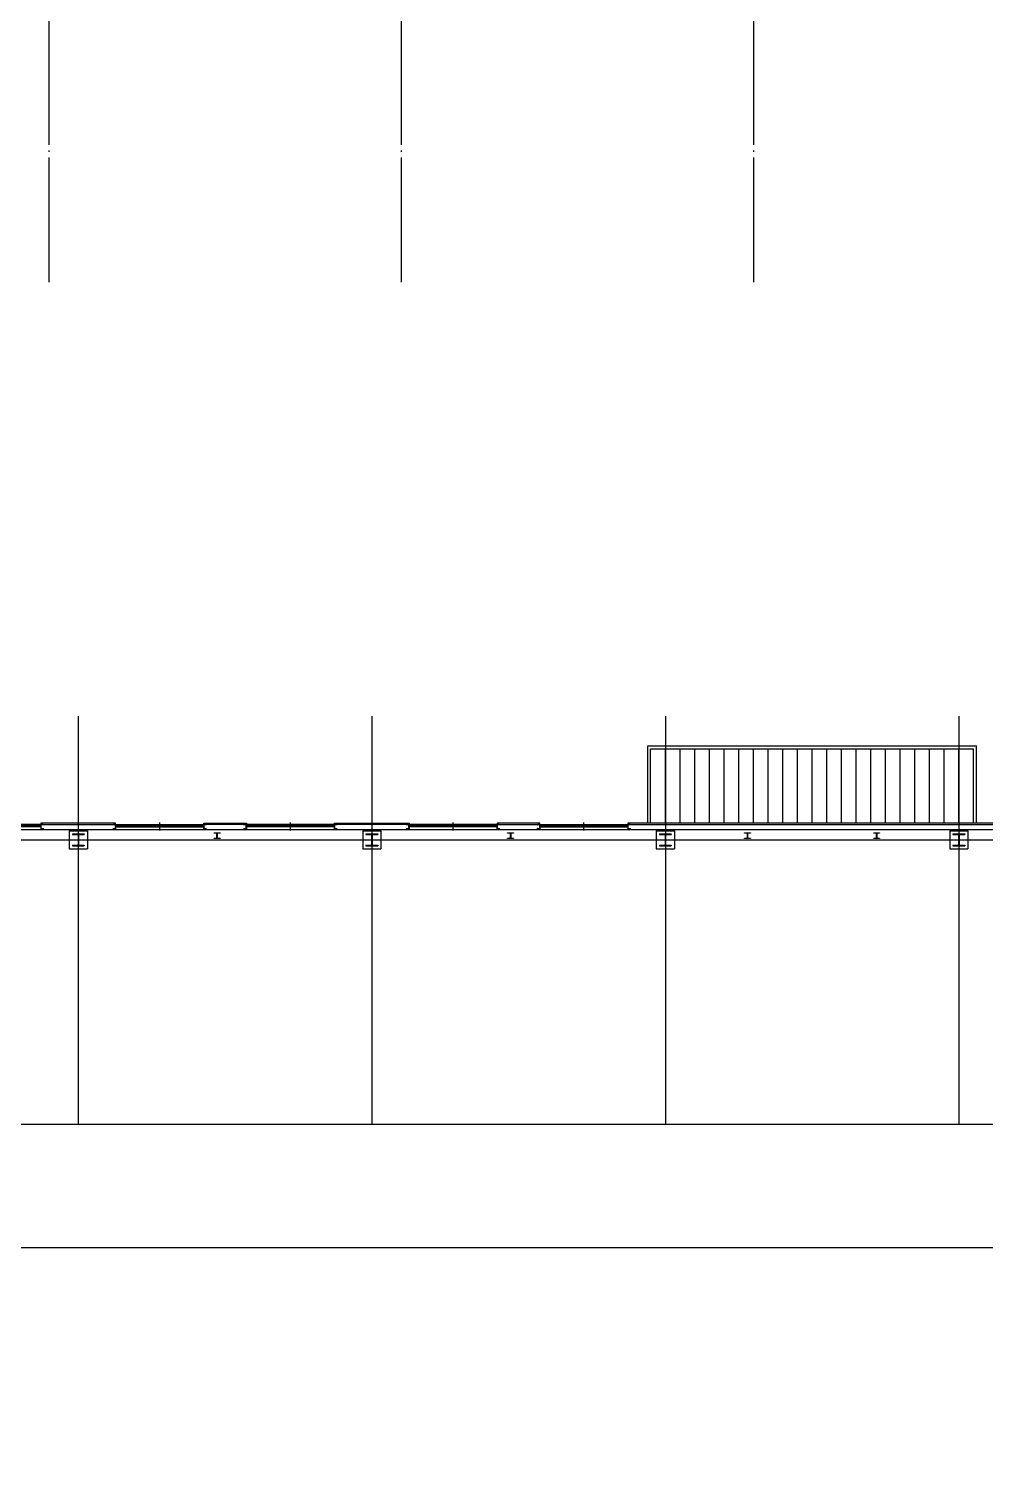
# Model space of a CAD drawing. Header units: millimetres. Extents: x -168200 to 672800, y -7409 to 118800.
# Drawn here: x 209011 to 241600, y -7409 to 41530 of the extents above; entities that cross this region are included whole.
import ezdxf
from ezdxf.xclip import XClip

# ---------------------------------------------------------------- set-up
doc = ezdxf.new("R2010")
doc.units = ezdxf.units.MM
doc.header["$LTSCALE"] = 200
doc.header["$XCLIPFRAME"] = 0
doc.linetypes.add('CEN-GAUN', pattern=[32.2, 30, -1, 0.2, -1])
doc.linetypes.add('CENTER', pattern=[50.8, 31.75, -6.35, 6.35, -6.35])
doc.layers.get('DEFPOINTS').update_dxf_attribs({"color": 137})
for name, color, linetype in [('1 CEN', 15, 'CEN-GAUN'), ('WALL-D', 3, 'Continuous'), ('단면선', 252, 'Continuous'), ('입면선', 252, 'Continuous'), ('중심선', 252, 'CENTER')]:
    doc.layers.add(name, color=color, linetype=linetype)

# ---------------------------------------------------------------- blocks, each defined once
blk = doc.blocks.new('I-Center 3층 평면도')
at = {"layer": '단면선', "ltscale": 100}
for p, q in [((-70202, 207), (-70202, 179)), ((-70202, 207), (-69797, 207)), ((-70202, 179), (-70031, 179)), ((-70009, 157), (-70009, -157)), ((-69991, 157), (-69991, -157)), ((-69969, 179), (-69797, 179)), ((-69797, 207), (-69797, 179)), ((-60202, 207), (-60202, 179)), ((-60202, 207), (-59797, 207)), ((-60202, 179), (-60031, 179)), ((-60009, 157), (-60009, -157)), ((-59991, 157), (-59991, -157)), ((-59969, 179), (-59797, 179)), ((-59797, 207), (-59797, 179)), ((-50202, 207), (-50202, 179)), ((-50202, 207), (-49797, 207)), ((-50202, 179), (-50031, 179)), ((-50009, 157), (-50009, -157)), ((-49991, 157), (-49991, -157)), ((-49969, 179), (-49797, 179)), ((-49797, 207), (-49797, 179)), ((-40202, 207), (-40202, 179)), ((-40202, 207), (-39797, 207)), ((-40202, 179), (-40031, 179)), ((-40009, 157), (-40009, -157)), ((-39991, 157), (-39991, -157)), ((-39969, 179), (-39797, 179)), ((-39797, 207), (-39797, 179)), ((-70202, -179), (-70202, -207)), ((-70202, -179), (-70031, -179)), ((-70202, -207), (-69797, -207)), ((-69969, -179), (-69797, -179)), ((-69797, -179), (-69797, -207)), ((-60202, -179), (-60202, -207)), ((-60202, -179), (-60031, -179)), ((-60202, -207), (-59797, -207)), ((-59969, -179), (-59797, -179)), ((-59797, -179), (-59797, -207)), ((-50202, -179), (-50202, -207)), ((-50202, -179), (-50031, -179)), ((-50202, -207), (-49797, -207)), ((-49969, -179), (-49797, -179)), ((-49797, -179), (-49797, -207)), ((-40202, -179), (-40202, -207)), ((-40202, -179), (-40031, -179)), ((-40202, -207), (-39797, -207)), ((-39969, -179), (-39797, -179)), ((-39797, -179), (-39797, -207))]:
    blk.add_line(p, q, dxfattribs=at)
for points in [[(-65289, 226), (-65372, 226), (-65372, 238), (-65172, 238), (-65172, 226), (-65255, 226, 0.414214), (-65268, 213), (-65268, 63, 0.414214), (-65255, 50), (-65172, 50), (-65172, 38), (-65372, 38), (-65372, 50), (-65289, 50, 0.414214), (-65276, 63), (-65276, 213, 0.414214)], [(-55289, 226), (-55372, 226), (-55372, 238), (-55172, 238), (-55172, 226), (-55255, 226, 0.414214), (-55268, 213), (-55268, 63, 0.414214), (-55255, 50), (-55172, 50), (-55172, 38), (-55372, 38), (-55372, 50), (-55289, 50, 0.414214), (-55276, 63), (-55276, 213, 0.414214)], [(-47217, 226), (-47300, 226), (-47300, 238), (-47100, 238), (-47100, 226), (-47183, 226, 0.414214), (-47196, 213), (-47196, 63, 0.414214), (-47183, 50), (-47100, 50), (-47100, 38), (-47300, 38), (-47300, 50), (-47217, 50, 0.414214), (-47204, 63), (-47204, 213, 0.414214)], [(-42817, 226), (-42900, 226), (-42900, 238), (-42700, 238), (-42700, 226), (-42783, 226, 0.414214), (-42796, 213), (-42796, 63, 0.414214), (-42783, 50), (-42700, 50), (-42700, 38), (-42900, 38), (-42900, 50), (-42817, 50, 0.414214), (-42804, 63), (-42804, 213, 0.414214)]]:
    blk.add_lwpolyline(points, format="xyb", close=True, dxfattribs=at)
for centre, start, end in [((-70031, 157), 0, 90), ((-69969, 157), 90, 180), ((-60031, 157), 0, 90), ((-59969, 157), 90, 180), ((-50031, 157), 0, 90), ((-49969, 157), 90, 180), ((-40031, 157), 0, 90), ((-39969, 157), 90, 180), ((-70031, -157), 270, 0), ((-69969, -157), 180, 270), ((-60031, -157), 270, 0), ((-59969, -157), 180, 270), ((-50031, -157), 270, 0), ((-49969, -157), 180, 270), ((-40031, -157), 270, 0), ((-39969, -157), 180, 270)]:
    blk.add_arc(centre, 22, start, end, dxfattribs=at)
at = {"layer": '입면선', "ltscale": 200}
for p, q in [((-50600, 570), (-50600, 3200)), ((-50600, 3200), (-39400, 3200)), ((-50500, 570), (-50500, 3100)), ((-50500, 3100), (-39500, 3100)), ((-50000, 570), (-50000, 3100)), ((-49500, 570), (-49500, 3100)), ((-49000, 570), (-49000, 3100)), ((-48500, 570), (-48500, 3100)), ((-48000, 570), (-48000, 3100)), ((-47500, 570), (-47500, 3100)), ((-47000, 570), (-47000, 3100)), ((-46500, 570), (-46500, 3100)), ((-46000, 570), (-46000, 3100)), ((-45500, 570), (-45500, 3100)), ((-45000, 570), (-45000, 3100)), ((-44500, 570), (-44500, 3100)), ((-44000, 570), (-44000, 3100)), ((-44000, 570), (-44000, 3100)), ((-43500, 570), (-43500, 3100)), ((-43000, 570), (-43000, 3100)), ((-42500, 570), (-42500, 3100)), ((-42000, 570), (-42000, 3100)), ((-41500, 570), (-41500, 3100)), ((-41000, 570), (-41000, 3100)), ((-40500, 570), (-40500, 3100)), ((-40000, 570), (-40000, 3100)), ((-39500, 570), (-39500, 3100)), ((-39400, 570), (-39400, 3200)), ((-71272, 520), (-74272, 520)), ((-71302, 500), (-72822, 500)), ((-71302, 520), (-71302, 440)), ((-71272, 520), (-71272, 440)), ((-68728, 520), (-68728, 440)), ((-68728, 520), (-65728, 520)), ((-68698, 520), (-68698, 440)), ((-68698, 500), (-67178, 500)), ((-67178, 480), (-67178, 500)), ((-65758, 520), (-65758, 440)), ((-65728, 520), (-65728, 440)), ((-64275, 520), (-64275, 440)), ((-61275, 520), (-64275, 520)), ((-64245, 520), (-64245, 440)), ((-61305, 500), (-62825, 500)), ((-62825, 480), (-62825, 500)), ((-61305, 520), (-61305, 440)), ((-61275, 520), (-61275, 440)), ((-58731, 520), (-58731, 440)), ((-55731, 520), (-58731, 520)), ((-58701, 520), (-58701, 440)), ((-55761, 500), (-57281, 500)), ((-57281, 480), (-57281, 500)), ((-55761, 520), (-55761, 440)), ((-55731, 520), (-55731, 440)), ((-54275, 520), (-54275, 440)), ((-54275, 520), (-51275, 520)), ((-54245, 520), (-54245, 440)), ((-54245, 500), (-52725, 500)), ((-52725, 480), (-52725, 500)), ((-51305, 520), (-51305, 440)), ((-51275, 520), (-51275, 440)), ((-71272, 440), (-74272, 440)), ((-71302, 480), (-74242, 480)), ((-70310, 310), (-69690, 310)), ((-70310, 310), (-70310, -310)), ((-69690, 310), (-69690, -310)), ((-68728, 440), (-65728, 440)), ((-68698, 480), (-65758, 480)), ((-67278, 460), (-67278, 480)), ((-67278, 460), (-65758, 460)), ((-61275, 440), (-64275, 440)), ((-61305, 480), (-64245, 480)), ((-62725, 460), (-64245, 460)), ((-62725, 460), (-62725, 480)), ((-59690, 319), (-60310, 319)), ((-60310, 310), (-59690, 310)), ((-60310, 310), (-60310, -310)), ((-59690, 310), (-59690, -310)), ((-55731, 440), (-58731, 440)), ((-55761, 480), (-58701, 480)), ((-57181, 460), (-58701, 460)), ((-57181, 460), (-57181, 480)), ((-54275, 440), (-51275, 440)), ((-54245, 480), (-51305, 480)), ((-52825, 460), (-52825, 480)), ((-52825, 460), (-51305, 460)), ((-50310, 310), (-49690, 310)), ((-50310, 310), (-50310, -310)), ((-49690, 310), (-50310, 310)), ((-49690, 310), (-49690, -310)), ((-40310, 310), (-39690, 310)), ((-40310, 310), (-40310, -310)), ((-39690, 310), (-39690, -310)), ((-70310, -310), (-69690, -310)), ((-60310, -310), (-59690, -310)), ((-50310, -310), (-49690, -310)), ((-40310, -310), (-39690, -310))]:
    blk.add_line(p, q, dxfattribs=at)
at = {"layer": '입면선'}
blk.add_line((-100350, 350), (350, 350), dxfattribs=at)
at = {"layer": '입면선', "ltscale": 200}
for points in [[(-71272, 570), (-71272, 520), (-68728, 520), (-68728, 570)], [(-71197, 495), (-71197, 520), (-71272, 520), (-71272, 370), (-71197, 370), (-71197, 395), (-71200, 395), (-71200, 373), (-71269, 373), (-71269, 517), (-71200, 517), (-71200, 495)], [(-68803, 495), (-68803, 520), (-68728, 520), (-68728, 370), (-68803, 370), (-68803, 395), (-68800, 395), (-68800, 373), (-68731, 373), (-68731, 517), (-68800, 517), (-68800, 495)], [(-64275, 570), (-64275, 520), (-65728, 520), (-65728, 570)], [(-65653, 495), (-65653, 520), (-65728, 520), (-65728, 370), (-65653, 370), (-65653, 395), (-65656, 395), (-65656, 373), (-65725, 373), (-65725, 517), (-65656, 517), (-65656, 495)], [(-64350, 495), (-64350, 520), (-64275, 520), (-64275, 370), (-64350, 370), (-64350, 395), (-64347, 395), (-64347, 373), (-64278, 373), (-64278, 517), (-64347, 517), (-64347, 495)], [(-58731, 570), (-58731, 520), (-61275, 520), (-61275, 570)], [(-61200, 495), (-61200, 520), (-61275, 520), (-61275, 370), (-61200, 370), (-61200, 395), (-61203, 395), (-61203, 373), (-61272, 373), (-61272, 517), (-61203, 517), (-61203, 495)], [(-58806, 495), (-58806, 520), (-58731, 520), (-58731, 370), (-58806, 370), (-58806, 395), (-58803, 395), (-58803, 373), (-58734, 373), (-58734, 517), (-58803, 517), (-58803, 495)], [(-55731, 570), (-55731, 520), (-54275, 520), (-54275, 570)], [(-55656, 495), (-55656, 520), (-55731, 520), (-55731, 370), (-55656, 370), (-55656, 395), (-55659, 395), (-55659, 373), (-55728, 373), (-55728, 517), (-55659, 517), (-55659, 495)], [(-54350, 495), (-54350, 520), (-54275, 520), (-54275, 370), (-54350, 370), (-54350, 395), (-54347, 395), (-54347, 373), (-54278, 373), (-54278, 517), (-54347, 517), (-54347, 495)], [(-51275, 570), (-51275, 520), (-38725, 520), (-38725, 570)], [(-51200, 495), (-51200, 520), (-51275, 520), (-51275, 370), (-51200, 370), (-51200, 395), (-51203, 395), (-51203, 373), (-51272, 373), (-51272, 517), (-51203, 517), (-51203, 495)]]:
    blk.add_lwpolyline(points, close=True, dxfattribs=at)
at = {"layer": '중심선', "ltscale": 200}
for p, q in [((-70000, 4213), (-70000, -71576)), ((-60000, 4213), (-60000, -71576)), ((-50000, 4213), (-50000, -71576)), ((-40000, 4213), (-40000, -71576)), ((-67228, 311), (-67228, 586)), ((-62775, 311), (-62775, 586)), ((-57231, 311), (-57231, 586)), ((-52775, 311), (-52775, 586)), ((-109508, 0), (9087, 0))]:
    blk.add_line(p, q, dxfattribs=at)
blk = doc.blocks.new('sheet-line')
at = {"layer": 'DEFPOINTS'}
blk.add_lwpolyline([(168200, -356400), (0, -356400), (0, -237600), (168200, -237600)], close=True, dxfattribs=at)

msp = doc.modelspace()

# ---------------------------------------------------------------- linework, layer by layer
at = {"layer": '1 CEN'}
for p, q in [((209700, 95100), (209700, 32900)), ((221700, 95100), (221700, 32900)), ((233700, 95100), (233700, 32900))]:
    msp.add_line(p, q, dxfattribs=at)
at = {"layer": 'DEFPOINTS'}
msp.add_lwpolyline([(177500, 114600), (314900, 114600), (314900, 4200), (177500, 4200)], close=True, dxfattribs=at)

# ---------------------------------------------------------------- block references
ref = msp.add_blockref('I-Center 3층 평면도', (280700, 13900))
XClip(ref).set_block_clipping_path([(-103200.0000000003, -9668.8009418729), (34200, 100522.8029125887)])
at = {"layer": 'WALL-D'}
msp.add_blockref('sheet-line', (168200, 356400), dxfattribs=at)

doc.saveas('drawing.dxf')
